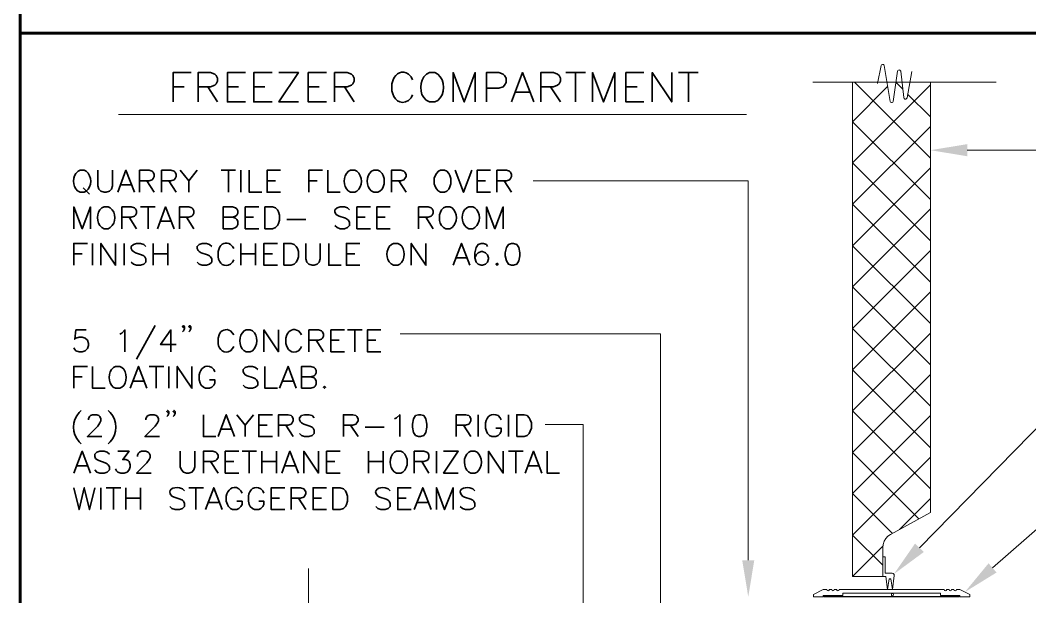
# Model space of a CAD drawing. Header units: inches. Extents: x 5 to 516, y -193 to 129.
# Drawn here: x 181.17 to 198.38, y -65.04 to -55.2 of the extents above; entities that cross this region are included whole.
import ezdxf

# ---------------------------------------------------------------- set-up
doc = ezdxf.new("R2010")
doc.units = ezdxf.units.IN
doc.header["$MEASUREMENT"] = 0
doc.layers.add('PDF3_Geometry', color=7, linetype='Continuous')
doc.layers.add('PDF3_Solid Fills', color=7, linetype='Continuous')

msp = doc.modelspace()

# ---------------------------------------------------------------- linework, layer by layer
at = {"layer": 'PDF3_Geometry', "lineweight": 50}
msp.add_lwpolyline([(181.1703462, -32.9700706), (181.1703462, -77.8671928), (209.7451811, -77.8671928), (209.7451811, -32.9700706)], close=True, dxfattribs=at)
at = {"layer": 'PDF3_Geometry', "lineweight": 60}
for points in [[(181.1703462, -77.8671928), (181.1703462, -32.9700706), (181.1703462, -77.8671928), (181.1703462, -55.4686282)], [(181.1703462, -55.41863), (231.5004526, -55.41863)]]:
    msp.add_lwpolyline(points, dxfattribs=at)
at = {"layer": 'PDF3_Geometry', "lineweight": 35}
for points in [[(183.7768482, -56.5918879), (183.7768482, -56.0919199), (184.0834952, -56.0919199)], [(184.2034837, -56.5918879), (184.2034837, -56.0919199), (184.4168033, -56.0919199), (184.490132, -56.1152517), (184.5134638, -56.1419167), (184.5367956, -56.1885804), (184.5367956, -56.2352441), (184.5134638, -56.2819077), (184.490132, -56.3052396), (184.4168033, -56.3319045), (184.2034837, -56.3319045)], [(185.0100986, -56.5918879), (184.7034516, -56.5918879), (184.7034516, -56.0919199), (185.0100986, -56.0919199)], [(185.4634083, -56.5918879), (185.1534282, -56.5918879), (185.1534282, -56.0919199), (185.4634083, -56.0919199)], [(185.9133757, -56.5918879), (185.5800637, -56.5918879), (185.9133757, -56.0919199), (185.5800637, -56.0919199)], [(186.3900118, -56.5918879), (186.0800317, -56.5918879), (186.0800317, -56.0919199), (186.3900118, -56.0919199)], [(186.5300082, -56.5918879), (186.5300082, -56.0919199), (186.746661, -56.0919199), (186.8166565, -56.1152517), (186.8399884, -56.1419167), (186.8633202, -56.1885804), (186.8633202, -56.2352441), (186.8399884, -56.2819077), (186.8166565, -56.3052396), (186.746661, -56.3319045), (186.5300082, -56.3319045)], [(188.289894, -56.1152517), (188.2398973, -56.0919199), (188.1465699, -56.0919199), (188.0999062, -56.1152517), (188.0499094, -56.1652485)], [(188.5498711, -56.5918879), (188.5498711, -56.0919199), (188.739859, -56.5918879), (188.9298468, -56.0919199), (188.9298468, -56.5918879)], [(189.1198351, -56.5918879), (189.1198351, -56.0919199), (189.3331548, -56.0919199), (189.4064834, -56.1152517), (189.4298153, -56.1419167), (189.4531471, -56.1885804), (189.4531471, -56.2585759), (189.4298153, -56.3052396), (189.4064834, -56.3319045), (189.3331548, -56.3552364), (189.1198351, -56.3552364)], [(189.5464774, -56.5918879), (189.7364653, -56.0919199), (189.9264531, -56.5918879)], [(190.0464454, -56.5918879), (190.0464454, -56.0919199), (190.259765, -56.0919199), (190.3297606, -56.1152517), (190.3564255, -56.1419167), (190.3797573, -56.1885804), (190.3797573, -56.2352441), (190.3564255, -56.2819077), (190.3297606, -56.3052396), (190.259765, -56.3319045), (190.0464454, -56.3319045)], [(190.4730877, -56.0919199), (190.8063996, -56.0919199)], [(190.6397437, -56.0919199), (190.6397437, -56.5918879)], [(190.9263871, -56.5918879), (190.9263871, -56.0919199), (191.1163749, -56.5918879), (191.3063627, -56.0919199), (191.3063627, -56.5918879)], [(191.8029981, -56.5918879), (191.4963511, -56.5918879), (191.4963511, -56.0919199), (191.8029981, -56.0919199)], [(191.9463276, -56.5918879), (191.9463276, -56.0919199), (192.2796396, -56.5918879), (192.2796396, -56.0919199)], [(192.3962974, -56.0919199), (192.7296094, -56.0919199)], [(192.5629534, -56.0919199), (192.5629534, -56.5918879)], [(187.5299409, -56.2119141), (187.506609, -56.2819096), (187.506609, -56.4019019)], [(187.8599197, -56.2119141), (187.8365879, -56.1652504), (187.7899242, -56.1152536)], [(183.7768482, -56.3319083), (183.966836, -56.3319083)], [(184.3701397, -56.3319083), (184.5367956, -56.5918916)], [(184.7034516, -56.3319083), (184.8934394, -56.3319083)], [(185.1534282, -56.3319083), (185.343416, -56.3319083)], [(186.0800317, -56.3319083), (186.2700195, -56.3319083)], [(186.6966642, -56.3319083), (186.8633202, -56.5918916)], [(189.6198031, -56.4252319), (189.8564546, -56.4252319)], [(190.2131014, -56.3319083), (190.3797573, -56.5918916)], [(191.4963511, -56.3319083), (191.6863389, -56.3319083)], [(187.7899242, -56.5685579), (187.8365879, -56.5218942), (187.8599197, -56.4718974)], [(188.1465699, -56.5918879), (188.2398973, -56.5918879), (188.289894, -56.568556)], [(182.2969398, -57.7751453), (182.2636086, -57.7584797), (182.19028, -57.7584797), (182.1569488, -57.7751453), (182.1202845, -57.8118096)], [(182.4935985, -57.7584797), (182.4935985, -58.0251293), (182.5102641, -58.0784592), (182.5469284, -58.1117904), (182.6002583, -58.1317891), (182.6369226, -58.1317891), (182.6902525, -58.1117904), (182.7269168, -58.0784592), (182.7435824, -58.0251293), (182.7435824, -57.7584797)], [(182.8335764, -58.1317943), (182.9735674, -57.7584849), (183.1168916, -58.1317943)], [(183.2068842, -58.1317943), (183.2068842, -57.7584849), (183.3668739, -57.7584849), (183.4202038, -57.7751505), (183.4368694, -57.7918161), (183.4568681, -57.8284804), (183.4568681, -57.8651447), (183.4368694, -57.8984759), (183.4202038, -57.9184746), (183.3668739, -57.9351402), (183.2068842, -57.9351402)], [(183.5801919, -58.1317943), (183.5801919, -57.7584849), (183.7401817, -57.7584849), (183.7935116, -57.7751505), (183.8135103, -57.7918161), (183.8301759, -57.8284804), (183.8301759, -57.8651447), (183.8135103, -57.8984759), (183.7935116, -57.9184746), (183.7401817, -57.9351402), (183.5801919, -57.9351402)], [(183.900172, -57.7584797), (184.0434961, -57.9351351), (184.0434961, -58.1317891)], [(184.1868221, -57.7584797), (184.043498, -57.9351351)], [(184.5967961, -57.7584797), (184.843447, -57.7584797)], [(184.7201199, -57.7584797), (184.7201199, -58.1317891)], [(184.9334377, -57.7584797), (184.9334377, -58.1317891)], [(185.0767662, -57.7584797), (185.0767662, -58.1317891), (185.2900858, -58.1317891)], [(185.6100631, -58.1317943), (185.3800779, -58.1317943), (185.3800779, -57.7584849), (185.6100631, -57.7584849)], [(186.0933636, -58.1317943), (186.0933636, -57.7584849), (186.3233489, -57.7584849)], [(186.4133436, -57.7584797), (186.4133436, -58.1317891), (186.6266633, -58.1317891)], [(186.9099795, -57.7751453), (186.8766483, -57.7584797), (186.8033197, -57.7584797), (186.7699885, -57.7751453), (186.7333242, -57.8118096)], [(187.1966322, -58.1317891), (187.2666277, -58.1317891), (187.303292, -58.1117904), (187.3399563, -58.0784592), (187.3566219, -58.0417949), (187.3732875, -57.988465), (187.3732875, -57.8984707), (187.3566219, -57.8451408), (187.3399563, -57.8118096), (187.303292, -57.7751453), (187.2666277, -57.7584797), (187.1966322, -57.7584797), (187.1599678, -57.7751453), (187.1266367, -57.8118096)], [(187.4999439, -58.1317943), (187.4999439, -57.7584849), (187.6599336, -57.7584849), (187.7132635, -57.7751505), (187.7299291, -57.7918161), (187.7499279, -57.8284804), (187.7499279, -57.8651447), (187.7299291, -57.8984759), (187.7132635, -57.9184746), (187.6599336, -57.9351402), (187.4999439, -57.9351402)], [(188.3365534, -58.1317891), (188.4065489, -58.1317891), (188.4432132, -58.1117904), (188.4798775, -58.0784592), (188.4965431, -58.0417949), (188.5132087, -57.988465), (188.5132087, -57.8984707), (188.4965431, -57.8451408), (188.4798775, -57.8118096), (188.4432132, -57.7751453), (188.4065489, -57.7584797), (188.3365534, -57.7584797), (188.2998891, -57.7751453), (188.2665579, -57.8118096)], [(188.5865374, -57.7584797), (188.7265284, -58.1317891), (188.8698525, -57.7584797)], [(189.1898372, -58.1317943), (188.9598519, -58.1317943), (188.9598519, -57.7584849), (189.1898372, -57.7584849)], [(189.2964935, -58.1317943), (189.2964935, -57.7584849), (189.4598163, -57.7584849), (189.5131462, -57.7751505), (189.5298118, -57.7918161), (189.5464774, -57.8284804), (189.5464774, -57.8651447), (189.5298118, -57.8984759), (189.5131462, -57.9184746), (189.4598163, -57.9351402), (189.2964935, -57.9351402)], [(182.8869041, -58.0051341), (183.0635595, -58.0051341)], [(183.330208, -57.935138), (183.4568665, -58.1317921)], [(183.7035157, -57.935138), (183.8301743, -58.1317921)], [(185.3800779, -57.935138), (185.523402, -57.935138)], [(186.0933636, -57.935138), (186.2333546, -57.935138)], [(187.6232677, -57.935138), (187.7499262, -58.1317921)], [(188.9598519, -57.935138), (189.1031761, -57.935138)], [(189.4231536, -57.935138), (189.5464791, -58.1317921)], [(182.19028, -58.1317891), (182.2636086, -58.1317891), (182.2969398, -58.1117904)], [(182.2436145, -58.0584618), (182.3502743, -58.1651217)], [(186.8033197, -58.1317891), (186.8766483, -58.1317891), (186.9099795, -58.1117904)], [(182.0836245, -58.755086), (182.0836245, -58.3817766), (182.2269486, -58.755086), (182.3702728, -58.3817766), (182.3702728, -58.755086)], [(182.7069138, -58.3984438), (182.6702495, -58.3817782), (182.6002539, -58.3817782), (182.5635896, -58.3984438), (182.5302584, -58.4351082)], [(182.9035724, -58.755086), (182.9035724, -58.3817766), (183.0635622, -58.3817766), (183.1168921, -58.3984422), (183.1335577, -58.4151078), (183.1535564, -58.4517721), (183.1535564, -58.4884364), (183.1335577, -58.5217676), (183.1168921, -58.5417664), (183.0635622, -58.558432), (182.9035724, -58.558432)], [(183.2235525, -58.3817782), (183.4735364, -58.3817782)], [(183.3502059, -58.3817782), (183.3502059, -58.7550876)], [(183.5101959, -58.755086), (183.6501869, -58.3817766), (183.793511, -58.755086)], [(183.8835037, -58.755086), (183.8835037, -58.3817766), (184.0434934, -58.3817766), (184.0968233, -58.3984422), (184.1134889, -58.4151078), (184.1334876, -58.4517721), (184.1334876, -58.4884364), (184.1134889, -58.5217676), (184.0968233, -58.5417664), (184.0434934, -58.558432), (183.8835037, -58.558432)], [(184.630126, -58.755086), (184.630126, -58.3817766), (184.7901157, -58.3817766), (184.8434456, -58.3984422), (184.8634444, -58.4151078), (184.8801099, -58.4517721), (184.8801099, -58.4884364), (184.8634444, -58.5217676), (184.8434456, -58.5417664), (184.7901157, -58.558432), (184.630126, -58.558432)], [(185.2367554, -58.755086), (185.0067701, -58.755086), (185.0067701, -58.3817766), (185.2367554, -58.3817766)], [(186.7866514, -58.435106), (186.7499871, -58.3984417), (186.6966572, -58.3817761), (186.6266617, -58.3817761), (186.5733317, -58.3984417), (186.5366674, -58.435106), (186.5366674, -58.4684372), (186.553333, -58.5051015), (186.5733317, -58.5217671), (186.6099961, -58.5417658), (186.7166559, -58.575097), (186.7499871, -58.5950957), (186.7699858, -58.6117613), (186.7866514, -58.6484256), (186.7866514, -58.7017556), (186.7499871, -58.7350868), (186.6966572, -58.7550855), (186.6266617, -58.7550855), (186.5733317, -58.7350868), (186.5366674, -58.7017556)], [(187.1433004, -58.755086), (186.909982, -58.755086), (186.909982, -58.3817766), (187.1433004, -58.3817766)], [(187.4799452, -58.755086), (187.2499599, -58.755086), (187.2499599, -58.3817766), (187.4799452, -58.3817766)], [(187.9632456, -58.755086), (187.9632456, -58.3817766), (188.1232354, -58.3817766), (188.1765653, -58.3984422), (188.1932309, -58.4151078), (188.2098965, -58.4517721), (188.2098965, -58.4884364), (188.1932309, -58.5217676), (188.1765653, -58.5417664), (188.1232354, -58.558432), (187.9632456, -58.558432)], [(188.5332072, -58.3984438), (188.4965429, -58.3817782), (188.4265473, -58.3817782), (188.389883, -58.3984438), (188.3532187, -58.4351082)], [(188.9231833, -58.3984438), (188.8898521, -58.3817782), (188.8165234, -58.3817782), (188.7831922, -58.3984438), (188.7465279, -58.4351082)], [(189.1198351, -58.755086), (189.1198351, -58.3817766), (189.2631593, -58.755086), (189.4064834, -58.3817766), (189.4064834, -58.755086)], [(183.0268962, -58.5584298), (183.1535548, -58.7550839)], [(183.5635304, -58.6284258), (183.7401857, -58.6284258)], [(184.0068342, -58.5584298), (184.1334928, -58.7550839)], [(184.790116, -58.5584298), (184.8434459, -58.5750954), (184.8634446, -58.5950941), (184.8801102, -58.6284253), (184.8801102, -58.6817552), (184.8634446, -58.7184195), (184.8434459, -58.7350851), (184.790116, -58.7550839), (184.6301262, -58.7550839)], [(185.0067701, -58.5584298), (185.1467611, -58.5584298)], [(185.7167195, -58.595096), (186.0400321, -58.595096)], [(186.909982, -58.5584298), (187.0533061, -58.5584298)], [(187.2499599, -58.5584298), (187.3932841, -58.5584298)], [(188.0865694, -58.5584298), (188.2098948, -58.7550839)], [(182.6002539, -58.7550876), (182.6702495, -58.7550876), (182.7069138, -58.7350889)], [(188.4265473, -58.7550876), (188.4965429, -58.7550876), (188.5332072, -58.7350889)], [(188.8165234, -58.7550876), (188.8898521, -58.7550876), (188.9231833, -58.7350889)], [(182.0836245, -59.3783778), (182.0836245, -59.0050684), (182.3169428, -59.0050684)], [(182.4036045, -59.00507), (182.4036045, -59.3783794)], [(182.5469262, -59.3783778), (182.5469262, -59.0050684), (182.7969102, -59.3783778), (182.7969102, -59.0050684)], [(182.9402319, -59.00507), (182.9402319, -59.3783794)], [(183.3135464, -59.0583977), (183.2768821, -59.0217334), (183.2235522, -59.0050678), (183.1535567, -59.0050678), (183.1002268, -59.0217334), (183.0635625, -59.0583977), (183.0635625, -59.0917289), (183.0802281, -59.1283932), (183.1002268, -59.1450588), (183.133558, -59.1650576), (183.2402178, -59.1983888), (183.2768821, -59.2183875), (183.2968808, -59.2350531), (183.3135464, -59.2717174), (183.3135464, -59.3250473), (183.2768821, -59.3617116), (183.2235522, -59.3783772), (183.1535567, -59.3783772), (183.1002268, -59.3617116), (183.0635625, -59.3250473)], [(183.4368702, -59.00507), (183.4368702, -59.3783794)], [(183.6868542, -59.00507), (183.6868542, -59.3783794)], [(184.4368061, -59.0583977), (184.4001418, -59.0217334), (184.3468119, -59.0050678), (184.2734833, -59.0050678), (184.2201533, -59.0217334), (184.1868221, -59.0583977), (184.1868221, -59.0917289), (184.2034877, -59.1283932), (184.2201533, -59.1450588), (184.2568177, -59.1650576), (184.3634775, -59.1983888), (184.4001418, -59.2183875), (184.4168074, -59.2350531), (184.4368061, -59.2717174), (184.4368061, -59.3250473), (184.4001418, -59.3617116), (184.3468119, -59.3783772), (184.2734833, -59.3783772), (184.2201533, -59.3617116), (184.1868221, -59.3250473)], [(184.8101139, -59.0917276), (184.7901152, -59.0583964), (184.756784, -59.0217321)], [(184.9334377, -59.00507), (184.9334377, -59.3783794)], [(185.1834217, -59.00507), (185.1834217, -59.3783794)], [(185.5567354, -59.3783778), (185.3267501, -59.3783778), (185.3267501, -59.0050684), (185.5567354, -59.0050684)], [(186.0400359, -59.00507), (186.0400359, -59.2717196), (186.0567015, -59.3250495), (186.0933658, -59.3617138), (186.1466957, -59.3783794), (186.1800269, -59.3783794), (186.2333568, -59.3617138), (186.2700211, -59.3250495), (186.2866867, -59.2717196), (186.2866867, -59.00507)], [(186.4300119, -59.00507), (186.4300119, -59.3783794), (186.6433316, -59.3783794)], [(186.9633089, -59.3783778), (186.7333237, -59.3783778), (186.7333237, -59.0050684), (186.9633089, -59.0050684)], [(187.6399335, -59.0217356), (187.6066024, -59.00507), (187.5332737, -59.00507), (187.4999425, -59.0217356), (187.4632782, -59.0583999)], [(187.8365854, -59.3783778), (187.8365854, -59.0050684), (188.0865694, -59.3783778), (188.0865694, -59.0050684)], [(188.5498711, -59.3783778), (188.6931953, -59.0050684), (188.8365194, -59.3783778)], [(189.1365035, -59.0583977), (189.1198379, -59.0217334), (189.0665079, -59.0050678), (189.0298436, -59.0050678), (188.9765137, -59.0217334), (188.9431825, -59.0750633), (188.9231838, -59.1650576), (188.9231838, -59.2517187), (188.9431825, -59.3250473), (188.9765137, -59.3617116), (189.0298436, -59.3783772), (189.0498423, -59.3783772), (189.1031723, -59.3617116), (189.1365035, -59.3250473), (189.1565022, -59.2717174), (189.1565022, -59.2517187), (189.1365035, -59.1983888), (189.1031723, -59.1650576), (189.0498423, -59.1450588), (189.0298436, -59.1450588), (188.9765137, -59.1650576), (188.9431825, -59.1983888), (188.9231838, -59.2517187)], [(182.0836245, -59.1817215), (182.2269486, -59.1817215)], [(183.4368702, -59.1817215), (183.6868542, -59.1817215)], [(184.5601299, -59.0917276), (184.5434643, -59.1450575), (184.5434643, -59.2350517)], [(184.9334377, -59.1817215), (185.1834217, -59.1817215)], [(185.3267501, -59.1817215), (185.4700743, -59.1817215)], [(186.7333237, -59.1817215), (186.8766478, -59.1817215)], [(184.756784, -59.3617103), (184.7901152, -59.325046), (184.8101139, -59.2883816)], [(187.5332737, -59.3783794), (187.6066024, -59.3783794), (187.6399335, -59.3617138)], [(188.6032057, -59.2517176), (188.7831941, -59.2517176)], [(183.4735364, -60.4083139), (183.153557, -60.9782774)], [(183.9735044, -60.4283118), (183.9535057, -60.4449774), (183.9368401, -60.4283118), (183.9535057, -60.4083131), (183.9735044, -60.4283118), (183.9735044, -60.461643), (183.9535057, -60.4983073), (183.9368401, -60.5149729)], [(184.0801599, -60.4283118), (184.0601612, -60.4449774), (184.0434956, -60.4283118), (184.0601612, -60.4083131), (184.0801599, -60.4283118), (184.0801599, -60.461643), (184.0601612, -60.4983073), (184.0434956, -60.5149729)], [(182.2969422, -60.4816395), (182.1202869, -60.4816395), (182.1002882, -60.6416293), (182.1202869, -60.6249637), (182.1736168, -60.604965), (182.2269467, -60.604965), (182.2802766, -60.6249637), (182.3169409, -60.6582949), (182.3336065, -60.7116248), (182.3336065, -60.7482891), (182.3169409, -60.801619), (182.2802766, -60.8382834), (182.2269467, -60.8549489), (182.1736168, -60.8549489), (182.1202869, -60.8382834), (182.1002882, -60.8182846), (182.0836226, -60.7849534)], [(182.8669062, -60.5516356), (182.9035705, -60.53497), (182.9569005, -60.4816401), (182.9569005, -60.8549495)], [(183.7401819, -60.8549489), (183.7401819, -60.4816395), (183.5635266, -60.7316235), (183.8301762, -60.7316235)], [(184.5601299, -60.5683039), (184.5434643, -60.6249669), (184.5434643, -60.7116281)], [(184.8101139, -60.5683039), (184.7901152, -60.5349727), (184.756784, -60.4983084)], [(185.1300915, -60.4983051), (185.0934272, -60.4816395), (185.0234317, -60.4816395), (184.9867673, -60.4983051), (184.9534361, -60.5349695)], [(185.3267501, -60.8549473), (185.3267501, -60.4816379), (185.5767341, -60.8549473), (185.5767341, -60.4816379)], [(185.7167195, -60.5683039), (185.7000539, -60.6249669), (185.7000539, -60.7116281)], [(185.9667034, -60.5683039), (185.9500378, -60.5349727), (185.9133735, -60.4983084)], [(186.0933636, -60.8549473), (186.0933636, -60.4816379), (186.2533533, -60.4816379), (186.3066833, -60.4983035), (186.3233489, -60.5149691), (186.3400144, -60.5516334), (186.3400144, -60.5882978), (186.3233489, -60.6249621), (186.3066833, -60.6416277), (186.2533533, -60.6582933), (186.0933636, -60.6582933)], [(186.6966566, -60.8549473), (186.4666714, -60.8549473), (186.4666714, -60.4816379), (186.6966566, -60.4816379)], [(186.749992, -60.4816395), (186.9999759, -60.4816395)], [(186.8766521, -60.4816395), (186.8766521, -60.8549489)], [(187.3199551, -60.8549473), (187.0899699, -60.8549473), (187.0899699, -60.4816379), (187.3199551, -60.4816379)], [(186.2166874, -60.6582979), (186.3400128, -60.8549519)], [(186.4666714, -60.6582979), (186.6099955, -60.6582979)], [(187.0899699, -60.6582979), (187.233294, -60.6582979)], [(184.756784, -60.8382866), (184.7901152, -60.8016223), (184.8101139, -60.764958)], [(185.0234317, -60.8549489), (185.0934272, -60.8549489), (185.1300915, -60.8382834)], [(185.9133735, -60.8382866), (185.9500378, -60.8016223), (185.9667034, -60.764958)], [(182.0836245, -61.4782458), (182.0836245, -61.1049364), (182.3169428, -61.1049364)], [(182.4036045, -61.1049313), (182.4036045, -61.4782407), (182.6169242, -61.4782407)], [(182.90357, -61.1215969), (182.8669057, -61.1049313), (182.7969102, -61.1049313), (182.7602459, -61.1215969), (182.7269147, -61.1582612)], [(183.0468941, -61.4782458), (183.1868852, -61.1049364), (183.3302093, -61.4782458)], [(183.3668742, -61.1049313), (183.6168581, -61.1049313)], [(183.490198, -61.1049313), (183.490198, -61.4782407)], [(183.7035157, -61.1049313), (183.7035157, -61.4782407)], [(183.8468442, -61.4782458), (183.8468442, -61.1049364), (184.0968282, -61.4782458), (184.0968282, -61.1049364)], [(184.2201512, -61.2482552), (184.2201512, -61.3349163), (184.2401499, -61.3882462), (184.2568155, -61.4249105), (184.2934798, -61.4615748), (184.326811, -61.4782404), (184.4001396, -61.4782404), (184.436804, -61.4615748), (184.4701351, -61.4249105), (184.4901339, -61.3882462), (184.4901339, -61.3349163), (184.4001396, -61.3349163)], [(184.4901339, -61.1949253), (184.4701351, -61.1582609), (184.436804, -61.1215966)], [(185.2200879, -61.1582658), (185.1834236, -61.1216015), (185.1300936, -61.1049359), (185.0600981, -61.1049359), (185.0067682, -61.1216015), (184.9701039, -61.1582658), (184.9701039, -61.1949301), (184.9867695, -61.2282613), (185.0067682, -61.24826), (185.0400994, -61.2649256), (185.1467592, -61.30159), (185.1834236, -61.3182556), (185.2000892, -61.3349212), (185.2200879, -61.3715855), (185.2200879, -61.4249154), (185.1834236, -61.4615797), (185.1300936, -61.4782453), (185.0600981, -61.4782453), (185.0067682, -61.4615797), (184.9701039, -61.4249154)], [(185.3434117, -61.1049313), (185.3434117, -61.4782407), (185.5567313, -61.4782407)], [(185.5933957, -61.4782458), (185.7367198, -61.1049364), (185.8767108, -61.4782458)], [(185.9667034, -61.4782458), (185.9667034, -61.1049364), (186.1266932, -61.1049364), (186.1800231, -61.121602), (186.2000218, -61.1382676), (186.2166874, -61.174932), (186.2166874, -61.2115963), (186.2000218, -61.2482606), (186.1800231, -61.2649262), (186.1266932, -61.2815918), (185.9667034, -61.2815918)], [(182.0836245, -61.2815896), (182.2269486, -61.2815896)], [(183.1002219, -61.3549153), (183.2768772, -61.3549153)], [(185.6467302, -61.3549153), (185.8233855, -61.3549153)], [(186.1267002, -61.2815896), (186.1800301, -61.3015883), (186.2000288, -61.3182539), (186.2166944, -61.3549183), (186.2166944, -61.4082482), (186.2000288, -61.4415794), (186.1800301, -61.4615781), (186.1267002, -61.4782437), (185.9667105, -61.4782437)], [(182.7969102, -61.4782407), (182.8669057, -61.4782407), (182.90357, -61.4615751)], [(182.3336084, -62.0148732), (182.3336084, -61.9982076), (182.350274, -61.9615433), (182.3702728, -61.9448777), (182.403604, -61.9282121), (182.4769326, -61.9282121), (182.5102638, -61.9448777), (182.5302625, -61.9615433), (182.5469281, -61.9982076), (182.5469281, -62.0348719), (182.5302625, -62.0682031), (182.4935982, -62.1248662), (182.3169428, -62.3015215), (182.5635937, -62.3015215)], [(183.3135464, -62.0148732), (183.3135464, -61.9982076), (183.330212, -61.9615433), (183.3502107, -61.9448777), (183.3835419, -61.9282121), (183.4568706, -61.9282121), (183.4902018, -61.9448777), (183.5102005, -61.9615433), (183.5268661, -61.9982076), (183.5268661, -62.0348719), (183.5102005, -62.0682031), (183.4735362, -62.1248662), (183.2968808, -62.3015215), (183.5435317, -62.3015215)], [(183.7035157, -61.8748811), (183.6868501, -61.8915467), (183.6701845, -61.8748811), (183.6868501, -61.8548824), (183.7035157, -61.8748811), (183.7035157, -61.9082123), (183.6868501, -61.9448766), (183.6701845, -61.9615422)], [(183.8135144, -61.8748811), (183.7935157, -61.8915467), (183.7768501, -61.8748811), (183.7935157, -61.8548824), (183.8135144, -61.8748811), (183.8135144, -61.9082123), (183.7935157, -61.9448766), (183.7768501, -61.9615422)], [(184.2934844, -61.9282156), (184.2934844, -62.301525), (184.5068041, -62.301525)], [(184.5434684, -62.3015234), (184.6834594, -61.928214), (184.8267836, -62.3015234)], [(184.8634484, -61.9282156), (185.0067726, -62.104871), (185.0067726, -62.301525)], [(185.1467622, -61.9282156), (185.0067712, -62.104871)], [(185.4700746, -62.3015234), (185.2367562, -62.3015234), (185.2367562, -61.928214), (185.4700746, -61.928214)], [(185.5767341, -62.3015234), (185.5767341, -61.928214), (185.7367239, -61.928214), (185.7900538, -61.9448796), (185.8067194, -61.9615452), (185.823385, -61.9982095), (185.823385, -62.0348738), (185.8067194, -62.068205), (185.7900538, -62.0882038), (185.7367239, -62.1048694), (185.5767341, -62.1048694)], [(186.180028, -61.9815434), (186.1466968, -61.9448791), (186.0933669, -61.9282135), (186.0200382, -61.9282135), (185.9667083, -61.9448791), (185.930044, -61.9815434), (185.930044, -62.0148746), (185.9500427, -62.0515389), (185.9667083, -62.0682045), (186.0033726, -62.0882032), (186.1100324, -62.1248675), (186.1466968, -62.1415331), (186.1633624, -62.1581987), (186.180028, -62.194863), (186.180028, -62.248193), (186.1466968, -62.2848573), (186.0933669, -62.3015229), (186.0200382, -62.3015229), (185.9667083, -62.2848573), (185.930044, -62.248193)], [(186.6799959, -62.3015234), (186.6799959, -61.928214), (186.8399856, -61.928214), (186.8933156, -61.9448796), (186.9099812, -61.9615452), (186.9299799, -61.9982095), (186.9299799, -62.0348738), (186.9099812, -62.068205), (186.8933156, -62.0882038), (186.8399856, -62.1048694), (186.6799959, -62.1048694)], [(187.5532716, -61.9982117), (187.5866028, -61.9815461), (187.6399327, -61.9282162), (187.6399327, -62.3015256)], [(188.6032057, -62.3015234), (188.6032057, -61.928214), (188.7631954, -61.928214), (188.8165253, -61.9448796), (188.836524, -61.9615452), (188.8531896, -61.9982095), (188.8531896, -62.0348738), (188.836524, -62.068205), (188.8165253, -62.0882038), (188.7631954, -62.1048694), (188.6032057, -62.1048694)], [(188.9765134, -61.9282156), (188.9765134, -62.301525)], [(189.3698191, -62.0148732), (189.3531535, -61.981542), (189.3164892, -61.9448777)], [(189.4931497, -61.9282156), (189.4931497, -62.301525)], [(185.2367562, -62.1048672), (185.3800803, -62.1048672)], [(185.7000579, -62.1048672), (185.8233833, -62.3015212)], [(186.8033197, -62.1048672), (186.9299783, -62.3015212)], [(188.7265295, -62.1048672), (188.853188, -62.3015212)], [(189.1031695, -62.0682031), (189.1031695, -62.1581974), (189.1198351, -62.2115273), (189.1365007, -62.2481916), (189.1731651, -62.2848559), (189.2098294, -62.3015215), (189.2798249, -62.3015215), (189.3164892, -62.2848559), (189.3531535, -62.2481916), (189.3698191, -62.2115273), (189.3698191, -62.1581974), (189.2798249, -62.1581974)], [(184.5967961, -62.1781996), (184.7734515, -62.1781996)], [(187.0533037, -62.1415334), (187.3732832, -62.1415334)], [(182.0836245, -62.9248152), (182.2269486, -62.5515058), (182.3702728, -62.9248152)], [(182.6902479, -62.6048351), (182.6535836, -62.5681708), (182.6002537, -62.5515052), (182.5302582, -62.5515052), (182.4769283, -62.5681708), (182.4402639, -62.6048351), (182.4402639, -62.6414994), (182.4569295, -62.6748306), (182.4769283, -62.6948294), (182.5102594, -62.711495), (182.6169193, -62.7481593), (182.6535836, -62.7648249), (182.6702492, -62.7814905), (182.6902479, -62.8181548), (182.6902479, -62.8714847), (182.6535836, -62.908149), (182.6002537, -62.9248146), (182.5302582, -62.9248146), (182.4769283, -62.908149), (182.4402639, -62.8714847)], [(182.8335764, -62.5515074), (183.0268973, -62.5515074), (182.9202375, -62.6948315), (182.9735674, -62.6948315), (183.0102317, -62.7114971), (183.0268973, -62.7281627), (183.046896, -62.7814926), (183.046896, -62.818157), (183.0268973, -62.8714869), (182.9935661, -62.9081512), (182.9402362, -62.9248168), (182.8869063, -62.9248168), (182.8335764, -62.9081512), (182.8135777, -62.8881525), (182.7969121, -62.8548213)], [(183.1702179, -62.6415013), (183.1702179, -62.6215026), (183.1868835, -62.5848383), (183.2068823, -62.5681727), (183.2402135, -62.5515071), (183.3135421, -62.5515071), (183.3502064, -62.5681727), (183.366872, -62.5848383), (183.3835376, -62.6215026), (183.3835376, -62.6581669), (183.366872, -62.6948313), (183.3302077, -62.7481612), (183.1535524, -62.9248165), (183.4035363, -62.9248165)], [(183.900172, -62.5515074), (183.900172, -62.818157), (183.9201707, -62.8714869), (183.9535019, -62.9081512), (184.0068318, -62.9248168), (184.0434961, -62.9248168), (184.096826, -62.9081512), (184.1334903, -62.8714869), (184.1501559, -62.818157), (184.1501559, -62.5515074)], [(184.2934844, -62.9248152), (184.2934844, -62.5515058), (184.4534742, -62.5515058), (184.5068041, -62.5681714), (184.5234697, -62.584837), (184.5434684, -62.6215013), (184.5434684, -62.6581656), (184.5234697, -62.6948299), (184.5068041, -62.7114955), (184.4534742, -62.7281611), (184.2934844, -62.7281611)], [(184.8967774, -62.9248152), (184.6667922, -62.9248152), (184.6667922, -62.5515058), (184.8967774, -62.5515058)], [(184.9534356, -62.5515074), (185.2000864, -62.5515074)], [(185.0767662, -62.5515074), (185.0767662, -62.9248168)], [(185.2900839, -62.5515074), (185.2900839, -62.9248168)], [(185.5400679, -62.5515074), (185.5400679, -62.9248168)], [(185.6300619, -62.9248152), (185.7700529, -62.5515058), (185.913377, -62.9248152)], [(186.0033696, -62.9248152), (186.0033696, -62.5515058), (186.2533536, -62.9248152), (186.2533536, -62.5515058)], [(186.6266641, -62.9248152), (186.3933457, -62.9248152), (186.3933457, -62.5515058), (186.6266641, -62.5515058)], [(187.1066314, -62.5515074), (187.1066314, -62.9248168)], [(187.3566154, -62.5515074), (187.3566154, -62.9248168)], [(187.6965944, -62.568173), (187.6599301, -62.5515074), (187.5866015, -62.5515074), (187.5532703, -62.568173), (187.516606, -62.6048373)], [(187.88992, -62.9248152), (187.88992, -62.5515058), (188.0499097, -62.5515058), (188.1032396, -62.5681714), (188.1232383, -62.584837), (188.1399039, -62.6215013), (188.1399039, -62.6581656), (188.1232383, -62.6948299), (188.1032396, -62.7114955), (188.0499097, -62.7281611), (187.88992, -62.7281611)], [(188.2665573, -62.5515074), (188.2665573, -62.9248168)], [(188.6398719, -62.9248152), (188.3898879, -62.9248152), (188.6398719, -62.5515058), (188.3898879, -62.5515058)], [(188.9598495, -62.568173), (188.9231851, -62.5515074), (188.8531896, -62.5515074), (188.8165253, -62.568173), (188.7831941, -62.6048373)], [(189.1565014, -62.9248152), (189.1565014, -62.5515058), (189.4064853, -62.9248152), (189.4064853, -62.5515058)], [(189.4931497, -62.5515074), (189.7431337, -62.5515074)], [(189.6198031, -62.5515074), (189.6198031, -62.9248168)], [(189.7797999, -62.9248152), (189.923124, -62.5515058), (190.063115, -62.9248152)], [(190.1531077, -62.5515074), (190.1531077, -62.9248168), (190.3664273, -62.9248168)], [(182.1369522, -62.8014914), (182.3169407, -62.8014914)], [(184.4168082, -62.7281657), (184.5434668, -62.9248198)], [(184.6667922, -62.7281657), (184.8101163, -62.7281657)], [(185.2900839, -62.7281657), (185.5400679, -62.7281657)], [(185.6833896, -62.8014914), (185.860045, -62.8014914)], [(186.3933457, -62.7281657), (186.5366699, -62.7281657)], [(187.1066314, -62.7281657), (187.3566154, -62.7281657)], [(188.0165734, -62.7281657), (188.1398988, -62.9248198)], [(189.8331276, -62.8014914), (190.009783, -62.8014914)], [(187.5866015, -62.9248168), (187.6599301, -62.9248168), (187.6965944, -62.9081512)], [(188.8531896, -62.9248168), (188.9231851, -62.9248168), (188.9598495, -62.9081512)], [(182.0836245, -63.1747991), (182.1736187, -63.5481085), (182.2636129, -63.1747991), (182.350274, -63.5481085), (182.4402683, -63.1747991)], [(182.5469262, -63.1747991), (182.5469262, -63.5481085)], [(182.6369202, -63.1747991), (182.8869041, -63.1747991)], [(182.760244, -63.1747991), (182.760244, -63.5481085)], [(182.9735685, -63.1747991), (182.9735685, -63.5481085)], [(183.2235525, -63.1747991), (183.2235525, -63.5481085)], [(183.7568516, -63.3181279), (183.7935159, -63.3347935), (183.9001758, -63.3714578), (183.9368401, -63.3881234), (183.9535057, -63.404789), (183.9735044, -63.4414533), (183.9735044, -63.4947832), (183.9368401, -63.5314475), (183.8835102, -63.5481131), (183.8135146, -63.5481131), (183.7568516, -63.5314475), (183.7235204, -63.4947832)], [(183.9735044, -63.2281337), (183.9368401, -63.1914693), (183.8835102, -63.1748037)], [(184.0435004, -63.1747991), (184.2934844, -63.1747991)], [(184.1668242, -63.1747991), (184.1668242, -63.5481085)], [(184.3268143, -63.5481137), (184.4701384, -63.1748043), (184.6134625, -63.5481137)], [(184.6834529, -63.318123), (184.6834529, -63.4047841), (184.7034516, -63.458114), (184.7201172, -63.4947783), (184.7567815, -63.5314427), (184.7901127, -63.5481083), (184.8634414, -63.5481083), (184.8967726, -63.5314427), (184.9334369, -63.4947783), (184.9534356, -63.458114), (184.9534356, -63.4047841), (184.8634414, -63.4047841)], [(184.9534356, -63.2647931), (184.9334369, -63.2281288), (184.8967726, -63.1914645)], [(185.0601006, -63.318123), (185.0601006, -63.4047841), (185.0767662, -63.458114), (185.0934318, -63.4947783), (185.1300961, -63.5314427), (185.1667604, -63.5481083), (185.2367559, -63.5481083), (185.2734202, -63.5314427), (185.3067514, -63.4947783), (185.3267501, -63.458114), (185.3267501, -63.4047841), (185.2367559, -63.4047841)], [(185.3267501, -63.2647931), (185.3067514, -63.2281288), (185.2734202, -63.1914645)], [(185.6833923, -63.5481137), (185.4500739, -63.5481137), (185.4500739, -63.1748043), (185.6833923, -63.1748043)], [(185.7900519, -63.5481137), (185.7900519, -63.1748043), (185.9500416, -63.1748043), (186.0033715, -63.1914699), (186.0200371, -63.2114686), (186.0400359, -63.2447998), (186.0400359, -63.2814641), (186.0200371, -63.3181284), (186.0033715, -63.334794), (185.9500416, -63.3514596), (185.7900519, -63.3514596)], [(186.3933449, -63.5481137), (186.1633597, -63.5481137), (186.1633597, -63.1748043), (186.3933449, -63.1748043)], [(187.2666263, -63.3181279), (187.3032906, -63.3347935), (187.4099505, -63.3714578), (187.4466148, -63.3881234), (187.4632804, -63.404789), (187.479946, -63.4414533), (187.479946, -63.4947832), (187.4466148, -63.5314475), (187.3932849, -63.5481131), (187.3199562, -63.5481131), (187.2666263, -63.5314475), (187.2332951, -63.4947832)], [(187.479946, -63.2281337), (187.4466148, -63.1914693), (187.3932849, -63.1748037)], [(187.8365846, -63.5481137), (187.6065994, -63.5481137), (187.6065994, -63.1748043), (187.8365846, -63.1748043)], [(187.88992, -63.5481137), (188.0332441, -63.1748043), (188.1765683, -63.5481137)], [(188.2665573, -63.5481137), (188.2665573, -63.1748043), (188.4065484, -63.5481137), (188.5498725, -63.1748043), (188.5498725, -63.5481137)], [(188.709866, -63.3181279), (188.7465304, -63.3347935), (188.8531902, -63.3714578), (188.8898545, -63.3881234), (188.9065201, -63.404789), (188.9231857, -63.4414533), (188.9231857, -63.4947832), (188.8898545, -63.5314475), (188.8365246, -63.5481131), (188.7631959, -63.5481131), (188.709866, -63.5314475), (188.6732017, -63.4947832)], [(188.9231857, -63.2281337), (188.8898545, -63.1914693), (188.8365246, -63.1748037)], [(182.9735685, -63.3514575), (183.2235525, -63.3514575)], [(184.3834716, -63.4247831), (184.5601269, -63.4247831)], [(185.4500739, -63.3514575), (185.5933981, -63.3514575)], [(185.9133757, -63.3514575), (186.0400342, -63.5481115)], [(186.1633597, -63.3514575), (186.3066838, -63.3514575)], [(187.6065994, -63.3514575), (187.7499235, -63.3514575)], [(187.9432477, -63.4247831), (188.1232362, -63.4247831)]]:
    msp.add_lwpolyline(points, dxfattribs=at)
at = {"layer": 'PDF3_Geometry', "lineweight": 15}
for points in [[(195.7860744, -56.2752442), (195.8494037, -55.9719303)], [(196.0027326, -56.5818866), (195.902739, -55.9719257), (195.8960728, -55.9585932), (195.8860734, -55.951927), (195.8694078, -55.951927), (195.8560753, -55.9585932), (195.8494091, -55.9719257)], [(196.0560631, -56.5818923), (196.1293917, -56.0685919)], [(196.2893763, -56.5218967), (196.28271, -56.5352292), (196.2693776, -56.5418954), (196.252712, -56.5418954), (196.2393795, -56.5352292), (196.2327133, -56.5185636), (196.1827165, -56.0685924), (196.1793833, -56.058593), (196.169384, -56.0485937), (196.1560515, -56.0452606), (196.142719, -56.0485937), (196.1327197, -56.0552599), (196.1293865, -56.0685924)], [(196.2893787, -56.5218918), (196.3727067, -56.0719206)], [(194.686149, -56.2552463), (197.8092822, -56.2552463)], [(195.3594389, -56.2552463), (195.3594389, -64.6880391)], [(196.6893504, -57.5518279), (195.3960999, -56.2552444)], [(196.2193827, -56.3752337), (196.1027235, -56.2585745)], [(196.6893504, -56.2552463), (196.6893504, -63.5947755)], [(195.3594389, -57.6318263), (196.6893537, -56.3019115)], [(195.3594389, -56.9285362), (195.9594004, -56.3285747)], [(196.0027285, -56.5818923), (196.0093948, -56.5952248), (196.0227273, -56.601891), (196.0360597, -56.601891), (196.0493922, -56.5952248), (196.0560585, -56.5818923)], [(196.6893504, -56.8485378), (196.2993754, -56.4585628)], [(182.8469083, -56.808542), (193.5528886, -56.808542)], [(196.6893504, -58.2584477), (195.3594356, -56.9285329)], [(195.3594389, -58.3384461), (196.6893537, -57.0085313)], [(197.3159785, -57.4151722), (201.9056844, -57.4151722)], [(196.6893504, -58.9617378), (195.3594356, -57.631823)], [(195.3594389, -59.0450658), (196.6893537, -57.715151)], [(193.5828872, -64.4113871), (193.5828872, -57.9351355), (189.9131226, -57.9351355)], [(196.6893504, -59.6683575), (195.3594356, -58.3384428)], [(195.3594389, -59.7483559), (196.6893537, -58.4184412)], [(196.6893504, -60.3749773), (195.3594356, -59.0450625)], [(195.3594389, -60.4549757), (196.6893537, -59.1250609)], [(196.5026965, -64.1980693), (201.0924024, -59.5050367), (201.9123495, -59.5050367)], [(196.6893504, -61.0782674), (195.3594356, -59.7483526)], [(195.3594389, -61.1615954), (196.6893537, -59.8316806)], [(192.086313, -65.3846591), (192.086313, -60.5483026), (187.6465977, -60.5483026)], [(196.6893504, -61.7848939), (195.3594356, -60.4549791)], [(195.3594389, -61.8648856), (196.6893537, -60.5349708)], [(196.6893504, -62.4915137), (195.3594356, -61.1615989)], [(195.3594389, -62.5715053), (196.6893537, -61.2415905)], [(197.7492868, -64.5413768), (201.0924057, -61.618231), (201.9123533, -61.618231)], [(196.6893504, -63.194797), (195.3594356, -61.8648822)], [(195.3594389, -63.2747954), (196.6893537, -61.9448806)], [(190.7663971, -66.6512472), (190.7663971, -62.0982059), (190.1197718, -62.0982059)], [(195.3594389, -63.9814152), (196.6893537, -62.6515004)], [(196.4927009, -63.7047673), (195.3594402, -62.5715066)], [(196.0393948, -63.9547513), (195.3594383, -63.2747949)], [(196.1627186, -63.8880848), (196.6893515, -63.3581188)], [(195.8760697, -64.6880335), (195.8760697, -64.1947318), (195.882736, -64.1414019), (195.8994016, -64.088072), (195.9260665, -64.0414083), (195.9627308, -64.0014109), (196.0093945, -63.9714128), (196.6893509, -63.5947703)], [(195.8760751, -64.494715), (195.3594416, -63.9814146)], [(195.8760724, -64.6880349), (195.3594389, -64.6880349), (195.8760724, -64.1714014)], [(195.9194005, -64.6347072), (195.9194005, -64.3547251), (195.87607, -64.3547251)], [(195.8760751, -64.3547229), (195.8760751, -64.6880349), (195.9294051, -64.6880349), (195.9594031, -64.9113539)], [(186.0866976, -70.8443107), (186.0866976, -64.5547139)], [(195.9194024, -64.6347061), (196.0360616, -64.6347061), (196.0560604, -64.6380392), (196.0693928, -64.6547048), (196.072726, -64.6747035), (196.0393948, -64.911355), (196.0127298, -64.7280334), (195.9860648, -64.7280334)], [(195.9594031, -64.911355), (195.9860681, -64.7280334)], [(194.9661308, -64.9113566), (194.9594645, -64.9280222), (194.9427989, -64.9313553), (194.9294665, -64.9280222), (194.9228002, -64.9113566), (194.8594709, -64.9113566), (194.692815, -64.9946846), (194.692815, -65.0380152), (194.8594709, -65.0380152), (194.8594709, -65.0146833), (195.1927829, -65.0146833), (195.1927829, -64.9746859), (196.8593427, -64.9746859), (196.8593427, -65.0146833), (197.1926547, -65.0146833), (197.1926547, -65.0380152), (197.3593107, -65.0380152), (197.3593107, -64.9946846)], [(197.1793217, -65.0380152), (197.1793217, -65.0280158), (194.8728029, -65.0280158), (194.8728029, -65.0380152), (197.1793217, -65.0380152), (197.1693223, -65.0380152)], [(194.9661264, -64.911355), (195.0061239, -64.911355)], [(195.006129, -64.911355), (195.0127953, -64.9280206), (195.0261277, -64.9313537), (195.0427933, -64.9280206), (195.0494596, -64.911355)], [(195.0494544, -64.911355), (195.0894519, -64.911355)], [(195.089457, -64.911355), (195.0961233, -64.9280206), (195.1094557, -64.9313537), (195.1261213, -64.9280206), (195.1327876, -64.911355)], [(195.1327824, -64.911355), (196.0260585, -64.911355)], [(197.0493314, -64.911355), (197.0426651, -64.9280206), (197.0259995, -64.9313537), (197.012667, -64.9280206), (197.0060008, -64.911355), (196.9660034, -64.911355), (196.9593371, -64.9280206), (196.9426715, -64.9313537), (196.9293391, -64.9280206), (196.9226728, -64.911355), (196.0260637, -64.911355)], [(197.0493262, -64.911355), (197.0893236, -64.911355), (197.0959899, -64.9280206), (197.1093224, -64.9313537), (197.125988, -64.9280206), (197.1326542, -64.911355)], [(197.1326585, -64.911355), (197.1926547, -64.911355), (197.3593107, -64.994683)]]:
    msp.add_lwpolyline(points, dxfattribs=at)
at = {"layer": 'PDF3_Geometry', "lineweight": 35}
for points in [[(185.3434117, -58.755086), (185.3434117, -58.3817766), (185.4700702, -58.3817766), (185.5234001, -58.3984422), (185.5567313, -58.4351065), (185.5767301, -58.4684377), (185.5933957, -58.5217676), (185.5933957, -58.6117619), (185.5767301, -58.6650918), (185.5567313, -58.7017561), (185.5234001, -58.7350873), (185.4700702, -58.755086)], [(185.6633917, -59.3783778), (185.6633917, -59.0050684), (185.7900503, -59.0050684), (185.8433802, -59.021734), (185.8767114, -59.0583983), (185.8967101, -59.0917295), (185.9133757, -59.1450594), (185.9133757, -59.2350536), (185.8967101, -59.2883835), (185.8767114, -59.3250479), (185.8433802, -59.3617122), (185.7900503, -59.3783778)], [(189.5464774, -59.00507), (189.4931475, -59.0217356), (189.4598163, -59.0750655), (189.4398176, -59.1650597), (189.4398176, -59.2183896), (189.4598163, -59.3050508), (189.4931475, -59.3617138), (189.5464774, -59.3783794), (189.5831418, -59.3783794), (189.6364717, -59.3617138), (189.673136, -59.3050508), (189.6898016, -59.2183896), (189.6898016, -59.1650597), (189.673136, -59.0750655), (189.6364717, -59.0217356), (189.5831418, -59.00507)], [(189.2964935, -59.3417115), (189.2798279, -59.3617103), (189.2964935, -59.3783759), (189.3164922, -59.3617103)], [(186.3600159, -61.4415796), (186.3400172, -61.4615783), (186.3600159, -61.4782439), (186.3766815, -61.4615783)], [(187.9632456, -61.9282156), (187.9099157, -61.9448812), (187.8732514, -61.9982112), (187.8565858, -62.0882054), (187.8565858, -62.1415353), (187.8732514, -62.2315295), (187.9099157, -62.2848594), (187.9632456, -62.301525), (187.9965768, -62.301525), (188.0499067, -62.2848594), (188.086571, -62.2315295), (188.1032366, -62.1415353), (188.1032366, -62.0882054), (188.086571, -61.9982112), (188.0499067, -61.9448812), (187.9965768, -61.9282156)], [(189.6364714, -62.3015234), (189.6364714, -61.928214), (189.7597968, -61.928214), (189.8131267, -61.9448796), (189.8497911, -61.9815439), (189.8664567, -62.0148751), (189.8864554, -62.068205), (189.8864554, -62.1581993), (189.8664567, -62.2115292), (189.8497911, -62.2481935), (189.8131267, -62.2848578), (189.7597968, -62.3015234)], [(186.500008, -63.5481137), (186.500008, -63.1748043), (186.6266665, -63.1748043), (186.6799964, -63.1914699), (186.7166608, -63.2281342), (186.7333264, -63.2647985), (186.749992, -63.3181284), (186.749992, -63.4047895), (186.7333264, -63.4581195), (186.7166608, -63.4947838), (186.6799964, -63.5314481), (186.6266665, -63.5481137)]]:
    msp.add_lwpolyline(points, close=True, dxfattribs=at)
for points in [[(182.2102846, -61.8548832), (182.1736203, -61.8915475, 0.3695001445), (182.1736203, -62.3915155), (182.2102846, -62.4248467)], [(182.67025, -61.8548832), (182.7069143, -61.8915475, -0.3694168495), (182.7069143, -62.3915155), (182.67025, -62.4248467)]]:
    msp.add_lwpolyline(points, format="xyb", dxfattribs=at)
at = {"layer": 'PDF3_Geometry', "lineweight": 15}
msp.add_lwpolyline([(196.0593927, -64.9980194), (196.0527264, -64.9846869), (196.0393939, -64.9780206), (196.0260615, -64.9846869), (196.0227283, -64.9980194), (196.0260615, -65.0113518), (196.0393939, -65.0180181), (196.0527264, -65.0113518)], close=True, dxfattribs=at)
at = {"layer": 'PDF3_Geometry', "lineweight": 35}
for points in [[(187.7899242, -56.1152536), (187.686042, -56.0446471), (187.5689939, -56.1014767), (187.5299409, -56.2119141)], [(188.0499094, -56.1652485), (187.962915, -56.2973512), (187.9817471, -56.5307251), (188.1465699, -56.5918879)], [(188.289894, -56.568556), (188.4211079, -56.4643405), (188.4198302, -56.2213005), (188.289894, -56.1152517)], [(187.506609, -56.4019019), (187.533274, -56.5443928), (187.6468778, -56.6569411), (187.7899242, -56.5685579)], [(182.1202845, -57.8118096), (182.0495668, -57.906748), (182.0692877, -58.081459), (182.19028, -58.1317891)], [(182.2969398, -58.1117904), (182.4000443, -58.0346842), (182.3985999, -57.853918), (182.2969398, -57.7751453)], [(186.7333242, -57.8118096), (186.663662, -57.9124699), (186.684494, -58.0791814), (186.8033197, -58.1317891)], [(186.9099795, -58.1117904), (187.0131396, -58.034462), (187.0116952, -57.8540847), (186.9099795, -57.7751453)], [(187.1266367, -57.8118096), (187.0551968, -57.9035815), (187.0781953, -58.0885697), (187.1966322, -58.1317891)], [(188.2665579, -57.8118096), (188.195118, -57.9035815), (188.2181165, -58.0886252), (188.3365534, -58.1317891)], [(182.5302584, -58.4351082), (182.4588186, -58.5269356), (182.4818171, -58.7118682), (182.6002539, -58.7550876)], [(182.7069138, -58.7350889), (182.8100738, -58.6577606), (182.8086295, -58.4773832), (182.7069138, -58.3984438)], [(188.3532187, -58.4351082), (188.2903894, -58.531102), (188.304333, -58.7125348), (188.4265473, -58.7550876)], [(188.5332072, -58.7350889), (188.631312, -58.6589271), (188.632423, -58.479272), (188.5332072, -58.3984438)], [(188.7465279, -58.4351082), (188.6758102, -58.529991), (188.6955312, -58.704702), (188.8165234, -58.7550876)], [(188.9231833, -58.7350889), (189.0263433, -58.6577606), (189.024899, -58.4773832), (188.9231833, -58.3984438)], [(184.756784, -59.0217321), (184.6819554, -58.9738462), (184.5884614, -59.0094551), (184.5601299, -59.0917276)], [(187.6399335, -59.3617138), (187.7408715, -59.2873297), (187.7450379, -59.0970641), (187.6399335, -59.0217356)], [(187.4632782, -59.0583999), (187.3943382, -59.1571158), (187.4140036, -59.3291048), (187.5332737, -59.3783794)], [(184.5434643, -59.2350517), (184.562352, -59.3466001), (184.6468466, -59.4230952), (184.756784, -59.3617103)], [(184.756784, -60.4983084), (184.6819554, -60.4504226), (184.5884614, -60.4860314), (184.5601299, -60.5683039)], [(184.9534361, -60.5349695), (184.8814963, -60.623186), (184.9086612, -60.8221177), (185.0234317, -60.8549489)], [(185.1300915, -60.8382834), (185.2266408, -60.7681212), (185.2286407, -60.5680785), (185.1300915, -60.4983051)], [(185.9133735, -60.4983084), (185.8297678, -60.4494226), (185.7551614, -60.4854203), (185.7167195, -60.5683039)], [(184.5434643, -60.7116281), (184.562352, -60.8231765), (184.6469021, -60.8996716), (184.756784, -60.8382866)], [(185.7000539, -60.7116281), (185.7210525, -60.8177324), (185.8003252, -60.902227), (185.9133735, -60.8382866)], [(184.436804, -61.1215966), (184.320367, -61.0574896), (184.2469272, -61.1405954), (184.2201512, -61.2482552)], [(182.7269147, -61.1582612), (182.6554748, -61.2522552), (182.6820287, -61.4435207), (182.7969102, -61.4782407)], [(182.90357, -61.4615751), (183.0009527, -61.3898575), (183.0009527, -61.1933145), (182.90357, -61.1215969)], [(189.3164892, -61.9448777), (189.2100516, -61.8836594), (189.1212239, -61.9595434), (189.1031695, -62.0682031)], [(187.516606, -62.6048373), (187.4499991, -62.7049975), (187.4659425, -62.8748755), (187.5866015, -62.9248168)], [(187.6965944, -62.9081512), (187.7948103, -62.8231566), (187.7948659, -62.6531675), (187.6965944, -62.568173)], [(188.7831941, -62.6048373), (188.7117543, -62.6988313), (188.7383081, -62.8900968), (188.8531896, -62.9248168)], [(188.9598495, -62.9081512), (189.0572321, -62.8364336), (189.0572321, -62.6398906), (188.9598495, -62.568173)], [(183.8835102, -63.1748037), (183.78185, -63.1599714), (183.6575802, -63.2083571), (183.7568516, -63.3181279)], [(184.8967726, -63.1914645), (184.7849464, -63.124691), (184.7075625, -63.2154629), (184.6834529, -63.318123)], [(185.2734202, -63.1914645), (185.1634828, -63.1300795), (185.0790438, -63.2065746), (185.0601006, -63.318123)], [(187.3932849, -63.1748037), (187.2925691, -63.1585826), (187.1671327, -63.2091349), (187.2666263, -63.3181279)], [(188.8365246, -63.1748037), (188.7400863, -63.1597492), (188.6011508, -63.2080238), (188.709866, -63.3181279)]]:
    msp.add_open_spline(points, degree=3, dxfattribs=at)
at = {"layer": 'PDF3_Solid Fills', "lineweight": 15, "transparency": 33554559}
for points in [[(196.6893504, -57.4151722), (197.3159769, -57.3118455), (197.3159769, -57.5184989)], [(196.5760289, -64.2713949), (196.0660616, -64.6480375), (196.4260385, -64.1280708)], [(193.5828872, -65.0346856), (193.4795605, -64.4113922), (193.6862139, -64.4113922)], [(197.8159464, -64.6213752), (197.2759811, -64.9546872), (197.6792885, -64.4647186)]]:
    msp.add_solid(points, dxfattribs=at)

doc.saveas('drawing.dxf')
